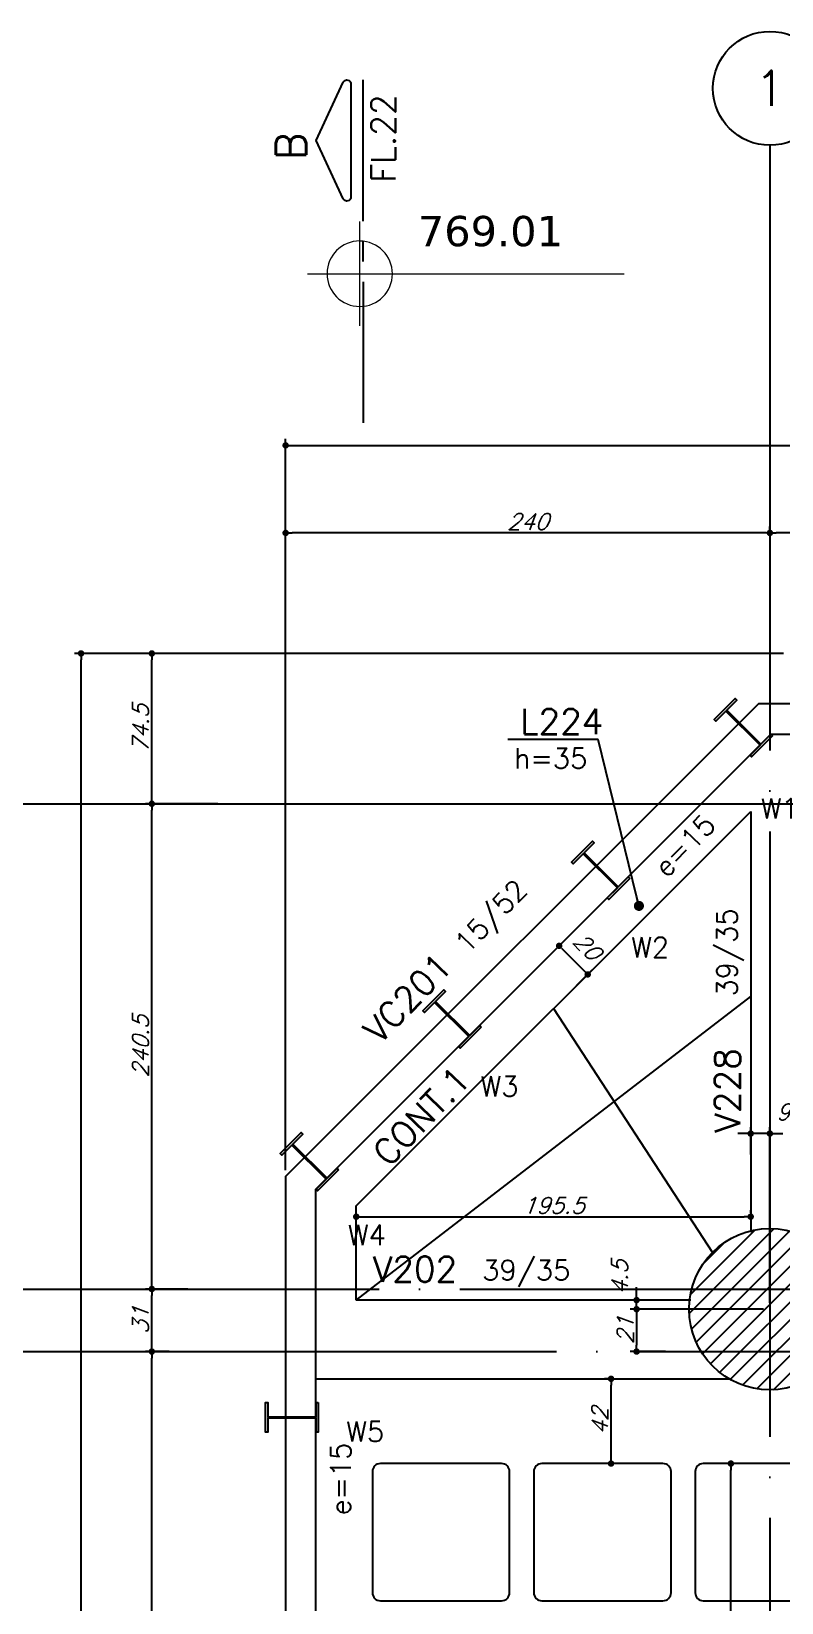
# Model space of a CAD drawing. Extents: x -4172 to 5483, y -2094 to 2406.
# Drawn here: x -3666 to -3294, y 1219 to 1998 of the extents above; entities that cross this region are included whole.
import ezdxf
from ezdxf import colors
from ezdxf.entities.mleader import LeaderData, LeaderLine
from ezdxf.enums import TextEntityAlignment as Align
from ezdxf.math import Vec2, Vec3

# ---------------------------------------------------------------- set-up
doc = ezdxf.new("R2010")
doc.units = 0
doc.header["$LTSCALE"] = 50
doc.header["$MEASUREMENT"] = 0
doc.linetypes.add('EIXO', pattern=[6.8, 6, -0.4, 0, -0.4])
doc.layers.get('0').update_dxf_attribs({"linetype": 'CONTINUOUS'})
doc.layers.get('DEFPOINTS').update_dxf_attribs({"linetype": 'CONTINUOUS'})
for name, color, linetype in [('251', 5, 'CONTINUOUS'), ('F-AUX-RED', 1, 'CONTINUOUS'), ('F-CORTE-INDICAÇÃO', 4, 'CONTINUOUS'), ('F-COTAS', 106, 'CONTINUOUS'), ('F-CUBETA', 1, 'CONTINUOUS'), ('F-EIXO', 12, 'EIXO'), ('F-LAJES-DIM', 2, 'CONTINUOUS'), ('F-LAJES-NOME', 4, 'CONTINUOUS'), ('F-PARC-DIM', 2, 'CONTINUOUS'), ('F-PARC-NOME', 4, 'CONTINUOUS'), ('F-PERFIL - W310x52', 4, 'CONTINUOUS'), ('F-PERFIL- W250x38.5', 4, 'CONTINUOUS'), ('F-PILARES-HACH', 174, 'CONTINUOUS'), ('F-PILARES-NOME', 170, 'CONTINUOUS'), ('F-PILARES-S', 170, 'CONTINUOUS'), ('F-TEXTO', 6, 'CONTINUOUS'), ('F-VIGAS', 3, 'CONTINUOUS'), ('F-VIGAS-DIM', 2, 'CONTINUOUS'), ('F-VIGAS-NOME', 4, 'CONTINUOUS'), ('F-VÃO', 1, 'CONTINUOUS')]:
    doc.layers.add(name, color=color, linetype=linetype)
doc.layers.add('A-ANNO-NOTE', color=253, linetype='CONTINUOUS', lineweight=9)
doc.styles.add('CP-TEXT-INCL', font='romans.shx', dxfattribs={"oblique": 20})
doc.styles.add('MCP', font='romans.shx')
doc.styles.add('ROMANS', font='romans.shx')
doc.styles.get("Standard").update_dxf_attribs({"font": 'ROMANS.SHX'})
doc.styles.add('Verdana_3', font='verdana.ttf', dxfattribs={"height": 20})
doc.dimstyles.new('CP-COTAS-50', dxfattribs={"dimscale": 0.64, "dimtxt": 12.5, "dimasz": 5, "dimexe": 5, "dimexo": 5, "dimgap": 2.5, "dimtad": 1, "dimdec": 1, "dimdsep": 46, "dimtxsty": 'CP-TEXT-INCL', "dimblk1": 'DOT', "dimblk2": 'DOT', "dimsah": 1, "dimcen": 9, "dimclrd": 256, "dimclre": 256, "dimclrt": 256, "dimadec": 0, "dimazin": 0, "dimtfac": 1, "dimtdec": 1, "dimtmove": 2, "dimatfit": 3, "dimldrblk": 'DOT', "dimfxl": 0, "dimtolj": 1, "dimarcsym": 0})

# ---------------------------------------------------------------- blocks, each defined once
blk = doc.blocks.new('_VAONER063650636500869008690')
at = {"layer": '251', "color": 1}
for p, q in [((30, 34), (-30, 34)), ((-34, 30), (-34, -30)), ((34, -30), (34, 30)), ((-30, -34), (30, -34))]:
    blk.add_line(p, q, dxfattribs=at)
for centre, start, end in [((-30, 30), 90, 180), ((30, 30), 0, 90), ((-30, -30), 180, 270), ((30, -30), 270, 0)]:
    blk.add_arc(centre, 4, start, end, dxfattribs=at)
blk = doc.blocks.new('*U43')
at = {"layer": 'F-EIXO'}
blk.add_line((0, 0), (7397, 0), dxfattribs=at)
at = {"layer": 'F-TEXTO', "style": 'ROMANS'}
blk.add_attdef('EIXO', text='', height=17.5, dxfattribs=at).set_placement((-28.2072, 0), align=Align.MIDDLE_CENTER)
blk = doc.blocks.new('*U44')
at = {"layer": 'F-EIXO'}
blk.add_line((0, 0), (7484.954, 0), dxfattribs=at)
at = {"layer": 'F-TEXTO', "style": 'ROMANS'}
blk.add_attdef('EIXO', text='', height=17.5, dxfattribs=at).set_placement((-28.2072, 0), align=Align.MIDDLE_CENTER)
blk = doc.blocks.new('*U48')
at = {"layer": 'F-EIXO'}
blk.add_line((0, 0), (0, -3477.88), dxfattribs=at)
at = {"layer": 'F-EIXO', "color": 2, "linetype": 'Continuous'}
blk.add_circle((0, 28.21), 28.21, dxfattribs=at)
at = {"layer": 'F-TEXTO', "style": 'ROMANS'}
blk.add_attdef('EIXO', text='', height=17.5, rotation=360, dxfattribs=at).set_placement((0, 28.21), align=Align.MIDDLE_CENTER)
blk = doc.blocks.new('*U40')
at = {"layer": 'F-EIXO'}
blk.add_line((0, 0), (7378.18, 0), dxfattribs=at)
at = {"layer": 'F-TEXTO', "style": 'ROMANS'}
blk.add_attdef('EIXO', text='', height=17.5, dxfattribs=at).set_placement((-28.21, 0), align=Align.MIDDLE_CENTER)
blk = doc.blocks.new('_DOT')
at = {"color": 0, "linetype": 'ByBlock'}
blk.add_line((-0.5, 0), (-1, 0), dxfattribs=at)
at = {"color": 0, "linetype": 'ByBlock', "const_width": 0.5}
blk.add_lwpolyline([(-0.25, 0, 1), (0.25, 0, 1)], format="xyb", close=True, dxfattribs=at)
blk = doc.blocks.new('*D90')
at = {"layer": 'DEFPOINTS', "color": 0, "linetype": 'Continuous', "transparency": 16777216}
for p in [(3284.5, 1792.61), (3284.5, 1699.5), (-3540, 1430.2)]:
    blk.add_point(p, dxfattribs=at)
at = {"layer": 'F-COTAS', "linetype": 'Continuous', "lineweight": -2, "transparency": 16777216}
for p, q in [((-3540, 1433.4), (-3540, 1795.81)), ((-3536.8, 1792.61), (3281.3, 1792.61)), ((3284.5, 1702.7), (3284.5, 1795.81))]:
    blk.add_line(p, q, dxfattribs=at)
at = {"layer": 'F-COTAS', "linetype": 'Continuous', "lineweight": -2, "transparency": 16777216, "xscale": 3.2, "yscale": 3.2, "zscale": 3.2, "rotation": 180}
blk.add_blockref('_DOT', (-3540, 1792.61), dxfattribs=at)
at = {"layer": 'F-COTAS', "linetype": 'Continuous', "lineweight": -2, "transparency": 16777216, "xscale": 3.2, "yscale": 3.2, "zscale": 3.2}
blk.add_blockref('_DOT', (3284.5, 1792.61), dxfattribs=at)
at = {"layer": 'F-COTAS', "linetype": 'Continuous', "transparency": 16777216, "insert": (-127.75, 1798.21), "char_height": 8, "attachment_point": 5, "style": 'CP-TEXT-INCL'}
blk.add_mtext('\\A1;6824.5', dxfattribs=at)
blk = doc.blocks.new('*D110')
at = {"layer": 'DEFPOINTS', "color": 0, "linetype": 'Continuous', "transparency": 16777216}
for p in [(-3300, 1749.22), (-3300, 1745.22), (-2620, 1745.22)]:
    blk.add_point(p, dxfattribs=at)
at = {"layer": 'F-COTAS', "linetype": 'Continuous', "lineweight": -2, "transparency": 16777216}
for p, q in [((-3300, 1748.42), (-3300, 1752.42)), ((-2620, 1748.42), (-2620, 1752.42)), ((-2623.2, 1749.22), (-3296.8, 1749.22))]:
    blk.add_line(p, q, dxfattribs=at)
at = {"layer": 'F-COTAS', "linetype": 'Continuous', "lineweight": -2, "transparency": 16777216, "xscale": 3.2, "yscale": 3.2, "zscale": 3.2, "rotation": 180}
blk.add_blockref('_DOT', (-3300, 1749.22), dxfattribs=at)
at = {"layer": 'F-COTAS', "linetype": 'Continuous', "lineweight": -2, "transparency": 16777216, "xscale": 3.2, "yscale": 3.2, "zscale": 3.2}
blk.add_blockref('_DOT', (-2620, 1749.22), dxfattribs=at)
at = {"layer": 'F-COTAS', "linetype": 'Continuous', "transparency": 16777216, "insert": (-2960, 1754.82), "char_height": 8, "attachment_point": 5, "style": 'CP-TEXT-INCL'}
blk.add_mtext('\\A1;680', dxfattribs=at)
blk = doc.blocks.new('*D111')
at = {"layer": 'DEFPOINTS', "color": 0, "linetype": 'Continuous', "transparency": 16777216}
for p in [(-3540, 1749.22), (-3300, 1745.22), (-3540, 1430.2)]:
    blk.add_point(p, dxfattribs=at)
at = {"layer": 'F-COTAS', "linetype": 'Continuous', "lineweight": -2, "transparency": 16777216}
for p, q in [((-3540, 1433.4), (-3540, 1752.42)), ((-3300, 1748.42), (-3300, 1752.42)), ((-3303.2, 1749.22), (-3536.8, 1749.22))]:
    blk.add_line(p, q, dxfattribs=at)
at = {"layer": 'F-COTAS', "linetype": 'Continuous', "lineweight": -2, "transparency": 16777216, "xscale": 3.2, "yscale": 3.2, "zscale": 3.2, "rotation": 180}
blk.add_blockref('_DOT', (-3540, 1749.22), dxfattribs=at)
at = {"layer": 'F-COTAS', "linetype": 'Continuous', "lineweight": -2, "transparency": 16777216, "xscale": 3.2, "yscale": 3.2, "zscale": 3.2}
blk.add_blockref('_DOT', (-3300, 1749.22), dxfattribs=at)
at = {"layer": 'F-COTAS', "linetype": 'Continuous', "transparency": 16777216, "insert": (-3420, 1754.82), "char_height": 8, "attachment_point": 5, "style": 'CP-TEXT-INCL'}
blk.add_mtext('\\A1;240', dxfattribs=at)
blk = doc.blocks.new('*D112')
at = {"layer": 'DEFPOINTS', "color": 0, "linetype": 'Continuous', "transparency": 16777216}
for p in [(-3641.38, 1689.5), (-3290, 1689.5), (-3540, -934.5)]:
    blk.add_point(p, dxfattribs=at)
at = {"layer": 'F-COTAS', "linetype": 'Continuous', "lineweight": -2, "transparency": 16777216}
for p, q in [((-3293.2, 1689.5), (-3644.58, 1689.5)), ((-3641.38, -931.3), (-3641.38, 1686.3)), ((-3543.2, -934.5), (-3644.58, -934.5))]:
    blk.add_line(p, q, dxfattribs=at)
at = {"layer": 'F-COTAS', "linetype": 'Continuous', "lineweight": -2, "transparency": 16777216, "xscale": 3.2, "yscale": 3.2, "zscale": 3.2}
for p, rotation in [((-3641.38, 1689.5), 90), ((-3641.38, -934.5), 270)]:
    blk.add_blockref('_DOT', p, dxfattribs=dict(at, rotation=rotation))
at = {"layer": 'F-COTAS', "linetype": 'Continuous', "transparency": 16777216, "insert": (-3646.98, 377.5), "char_height": 8, "attachment_point": 5, "rotation": 90, "style": 'CP-TEXT-INCL'}
blk.add_mtext('\\A1;2624', dxfattribs=at)
blk = doc.blocks.new('*D121')
at = {"layer": 'DEFPOINTS', "color": 0, "linetype": 'Continuous', "transparency": 16777216}
for p in [(-3606.31, 1343.5), (-3594.53, 1343.5), (-3585.34, 874)]:
    blk.add_point(p, dxfattribs=at)
at = {"layer": 'F-COTAS', "linetype": 'Continuous', "lineweight": -2, "transparency": 16777216}
for p, q in [((-3597.73, 1343.5), (-3609.51, 1343.5)), ((-3606.31, 877.2), (-3606.31, 1340.3)), ((-3588.54, 874), (-3609.51, 874))]:
    blk.add_line(p, q, dxfattribs=at)
at = {"layer": 'F-COTAS', "linetype": 'Continuous', "lineweight": -2, "transparency": 16777216, "xscale": 3.2, "yscale": 3.2, "zscale": 3.2}
for p, rotation in [((-3606.31, 1343.5), 90), ((-3606.31, 874), 270)]:
    blk.add_blockref('_DOT', p, dxfattribs=dict(at, rotation=rotation))
at = {"layer": 'F-COTAS', "linetype": 'Continuous', "transparency": 16777216, "insert": (-3611.91, 1108.75), "char_height": 8, "attachment_point": 5, "rotation": 90, "style": 'CP-TEXT-INCL'}
blk.add_mtext('\\A1;469.5', dxfattribs=at)
blk = doc.blocks.new('*D122')
at = {"layer": 'DEFPOINTS', "color": 0, "linetype": 'Continuous', "transparency": 16777216}
for p in [(-3606.31, 1374.5), (-3585.34, 1374.5), (-3594.53, 1343.5)]:
    blk.add_point(p, dxfattribs=at)
at = {"layer": 'F-COTAS', "linetype": 'Continuous', "lineweight": -2, "transparency": 16777216}
for p, q in [((-3588.54, 1374.5), (-3609.51, 1374.5)), ((-3606.31, 1346.7), (-3606.31, 1371.3)), ((-3597.73, 1343.5), (-3609.51, 1343.5))]:
    blk.add_line(p, q, dxfattribs=at)
at = {"layer": 'F-COTAS', "linetype": 'Continuous', "lineweight": -2, "transparency": 16777216, "xscale": 3.2, "yscale": 3.2, "zscale": 3.2}
for p, rotation in [((-3606.31, 1374.5), 90), ((-3606.31, 1343.5), 270)]:
    blk.add_blockref('_DOT', p, dxfattribs=dict(at, rotation=rotation))
at = {"layer": 'F-COTAS', "linetype": 'Continuous', "transparency": 16777216, "insert": (-3611.91, 1359), "char_height": 8, "attachment_point": 5, "rotation": 90, "style": 'CP-TEXT-INCL'}
blk.add_mtext('\\A1;31', dxfattribs=at)
blk = doc.blocks.new('*D123')
at = {"layer": 'DEFPOINTS', "color": 0, "linetype": 'Continuous', "transparency": 16777216}
for p in [(-3606.31, 1615), (-3570.41, 1615), (-3585.34, 1374.5)]:
    blk.add_point(p, dxfattribs=at)
at = {"layer": 'F-COTAS', "linetype": 'Continuous', "lineweight": -2, "transparency": 16777216}
for p, q in [((-3573.61, 1615), (-3609.51, 1615)), ((-3606.31, 1377.7), (-3606.31, 1611.8)), ((-3588.54, 1374.5), (-3609.51, 1374.5))]:
    blk.add_line(p, q, dxfattribs=at)
at = {"layer": 'F-COTAS', "linetype": 'Continuous', "lineweight": -2, "transparency": 16777216, "xscale": 3.2, "yscale": 3.2, "zscale": 3.2}
for p, rotation in [((-3606.31, 1615), 90), ((-3606.31, 1374.5), 270)]:
    blk.add_blockref('_DOT', p, dxfattribs=dict(at, rotation=rotation))
at = {"layer": 'F-COTAS', "linetype": 'Continuous', "transparency": 16777216, "insert": (-3611.91, 1494.75), "char_height": 8, "attachment_point": 5, "rotation": 90, "style": 'CP-TEXT-INCL'}
blk.add_mtext('\\A1;240.5', dxfattribs=at)
blk = doc.blocks.new('*D124')
at = {"layer": 'DEFPOINTS', "color": 0, "linetype": 'Continuous', "transparency": 16777216}
for p in [(-3606.31, 1689.5), (-3290, 1689.5), (-3570.41, 1615)]:
    blk.add_point(p, dxfattribs=at)
at = {"layer": 'F-COTAS', "linetype": 'Continuous', "lineweight": -2, "transparency": 16777216}
for p, q in [((-3293.2, 1689.5), (-3609.51, 1689.5)), ((-3606.31, 1618.2), (-3606.31, 1686.3)), ((-3573.61, 1615), (-3609.51, 1615))]:
    blk.add_line(p, q, dxfattribs=at)
at = {"layer": 'F-COTAS', "linetype": 'Continuous', "lineweight": -2, "transparency": 16777216, "xscale": 3.2, "yscale": 3.2, "zscale": 3.2}
for p, rotation in [((-3606.31, 1689.5), 90), ((-3606.31, 1615), 270)]:
    blk.add_blockref('_DOT', p, dxfattribs=dict(at, rotation=rotation))
at = {"layer": 'F-COTAS', "linetype": 'Continuous', "transparency": 16777216, "insert": (-3611.91, 1652.25), "char_height": 8, "attachment_point": 5, "rotation": 90, "style": 'CP-TEXT-INCL'}
blk.add_mtext('\\A1;74.5', dxfattribs=at)
blk = doc.blocks.new('*U129')
at = {"layer": 'F-CORTE-INDICAÇÃO'}
for p, q in [((70, 0), (0, 0)), ((80, 0), (90, 0)), ((100, 0), (170, 0))]:
    blk.add_line(p, q, dxfattribs=at)
blk.add_lwpolyline([(112, 6, -0.802585), (111.15, 9.81), (140, 23.26), (168.85, 9.81, -0.802585), (168, 6)], format="xyb", close=True, dxfattribs=at)
at = {"layer": 'F-CORTE-INDICAÇÃO', "style": 'ROMANS'}
blk.add_attdef('CORTE', text='', height=15, dxfattribs=at).set_placement((140, 35.76), align=Align.MIDDLE_CENTER)
at = {"layer": 'F-CORTE-INDICAÇÃO', "color": 2, "style": 'ROMANS'}
blk.add_attdef('FOLHA', text='', height=12, dxfattribs=at).set_placement((80.46, -10), align=Align.MIDDLE_CENTER)
blk = doc.blocks.new('*D321')
at = {"layer": 'DEFPOINTS', "color": 0, "linetype": 'Continuous', "transparency": 16777216}
for p in [(-3319.32, 1288), (-3317.51, 1288), (-3317.51, 580)]:
    blk.add_point(p, dxfattribs=at)
at = {"layer": 'F-COTAS', "linetype": 'Continuous', "lineweight": -2, "transparency": 16777216}
for p, q in [((-3320.71, 1288), (-3322.52, 1288)), ((-3319.32, 583.2), (-3319.32, 1284.8)), ((-3320.71, 580), (-3322.52, 580))]:
    blk.add_line(p, q, dxfattribs=at)
at = {"layer": 'F-COTAS', "linetype": 'Continuous', "lineweight": -2, "transparency": 16777216, "xscale": 3.2, "yscale": 3.2, "zscale": 3.2}
for p, rotation in [((-3319.32, 1288), 90), ((-3319.32, 580), 270)]:
    blk.add_blockref('_DOT', p, dxfattribs=dict(at, rotation=rotation))
at = {"layer": 'F-COTAS', "linetype": 'Continuous', "transparency": 16777216, "insert": (-3324.92, 934), "char_height": 8, "attachment_point": 5, "rotation": 90, "style": 'CP-TEXT-INCL'}
blk.add_mtext('\\A1;708', dxfattribs=at)
blk = doc.blocks.new('*D322')
at = {"layer": 'DEFPOINTS', "color": 0, "linetype": 'Continuous', "transparency": 16777216}
for p in [(-3378.71, 1330), (-3374.64, 1330), (-3374.64, 1288)]:
    blk.add_point(p, dxfattribs=at)
at = {"layer": 'F-COTAS', "linetype": 'Continuous', "lineweight": -2, "transparency": 16777216}
for p, q in [((-3377.84, 1330), (-3381.91, 1330)), ((-3378.71, 1291.2), (-3378.71, 1326.8)), ((-3377.84, 1288), (-3381.91, 1288))]:
    blk.add_line(p, q, dxfattribs=at)
at = {"layer": 'F-COTAS', "linetype": 'Continuous', "lineweight": -2, "transparency": 16777216, "xscale": 3.2, "yscale": 3.2, "zscale": 3.2}
for p, rotation in [((-3378.71, 1330), 90), ((-3378.71, 1288), 270)]:
    blk.add_blockref('_DOT', p, dxfattribs=dict(at, rotation=rotation))
at = {"layer": 'F-COTAS', "linetype": 'Continuous', "transparency": 16777216, "insert": (-3384.31, 1309), "char_height": 8, "attachment_point": 5, "rotation": 90, "style": 'CP-TEXT-INCL'}
blk.add_mtext('\\A1;42', dxfattribs=at)
blk = doc.blocks.new('*D323')
at = {"layer": 'DEFPOINTS', "color": 0, "linetype": 'Continuous', "transparency": 16777216}
for p in [(-3309.5, 1410.34), (-3309.5, 1408.98), (-3505, 1396.73)]:
    blk.add_point(p, dxfattribs=at)
at = {"layer": 'F-COTAS', "linetype": 'Continuous', "lineweight": -2, "transparency": 16777216}
for p, q in [((-3505, 1399.93), (-3505, 1413.54)), ((-3501.8, 1410.34), (-3312.7, 1410.34)), ((-3309.5, 1412.18), (-3309.5, 1413.54))]:
    blk.add_line(p, q, dxfattribs=at)
at = {"layer": 'F-COTAS', "linetype": 'Continuous', "lineweight": -2, "transparency": 16777216, "xscale": 3.2, "yscale": 3.2, "zscale": 3.2, "rotation": 180}
blk.add_blockref('_DOT', (-3505, 1410.34), dxfattribs=at)
at = {"layer": 'F-COTAS', "linetype": 'Continuous', "lineweight": -2, "transparency": 16777216, "xscale": 3.2, "yscale": 3.2, "zscale": 3.2}
blk.add_blockref('_DOT', (-3309.5, 1410.34), dxfattribs=at)
at = {"layer": 'F-COTAS', "linetype": 'Continuous', "transparency": 16777216, "insert": (-3407.25, 1415.94), "char_height": 8, "attachment_point": 5, "style": 'CP-TEXT-INCL'}
blk.add_mtext('\\A1;195.5', dxfattribs=at)
blk = doc.blocks.new('*D324')
at = {"layer": 'DEFPOINTS', "color": 0, "linetype": 'Continuous', "transparency": 16777216}
for p in [(-3309.5, 1451.54), (-3309.5, 1438.03), (-3300, 1364.5)]:
    blk.add_point(p, dxfattribs=at)
at = {"layer": 'F-COTAS', "linetype": 'Continuous', "lineweight": -2, "transparency": 16777216}
for p, q in [((-3312.7, 1451.54), (-3315.9, 1451.54)), ((-3309.5, 1441.23), (-3309.5, 1454.74)), ((-3300, 1451.54), (-3309.5, 1451.54)), ((-3300, 1367.7), (-3300, 1454.74)), ((-3296.8, 1451.54), (-3293.6, 1451.54))]:
    blk.add_line(p, q, dxfattribs=at)
at = {"layer": 'F-COTAS', "linetype": 'Continuous', "lineweight": -2, "transparency": 16777216, "xscale": 3.2, "yscale": 3.2, "zscale": 3.2}
blk.add_blockref('_DOT', (-3309.5, 1451.54), dxfattribs=at)
at = {"layer": 'F-COTAS', "linetype": 'Continuous', "lineweight": -2, "transparency": 16777216, "xscale": 3.2, "yscale": 3.2, "zscale": 3.2, "rotation": 180}
blk.add_blockref('_DOT', (-3300, 1451.54), dxfattribs=at)
at = {"layer": 'F-COTAS', "linetype": 'Continuous', "transparency": 16777216, "insert": (-3288.3, 1462.25), "char_height": 8, "attachment_point": 5, "style": 'CP-TEXT-INCL'}
blk.add_mtext('\\A1;9.5', dxfattribs=at)
blk = doc.blocks.new('*D325')
at = {"layer": 'DEFPOINTS', "color": 0, "linetype": 'Continuous', "transparency": 16777216}
for p in [(-3300, 1364.5), (-3366.06, 1343.5), (-3348.59, 1343.5)]:
    blk.add_point(p, dxfattribs=at)
at = {"layer": 'F-COTAS', "linetype": 'Continuous', "lineweight": -2, "transparency": 16777216}
for p, q in [((-3303.2, 1364.5), (-3369.26, 1364.5)), ((-3366.06, 1361.3), (-3366.06, 1346.7)), ((-3351.79, 1343.5), (-3369.26, 1343.5))]:
    blk.add_line(p, q, dxfattribs=at)
at = {"layer": 'F-COTAS', "linetype": 'Continuous', "lineweight": -2, "transparency": 16777216, "xscale": 3.2, "yscale": 3.2, "zscale": 3.2}
for p, rotation in [((-3366.06, 1364.5), 90), ((-3366.06, 1343.5), 270)]:
    blk.add_blockref('_DOT', p, dxfattribs=dict(at, rotation=rotation))
at = {"layer": 'F-COTAS', "linetype": 'Continuous', "transparency": 16777216, "insert": (-3371.66, 1354), "char_height": 8, "attachment_point": 5, "rotation": 90, "style": 'CP-TEXT-INCL'}
blk.add_mtext('\\A1;21', dxfattribs=at)
blk = doc.blocks.new('*D326')
at = {"layer": 'DEFPOINTS', "color": 0, "linetype": 'Continuous', "transparency": 16777216}
for p in [(-3366.06, 1369), (-3356.52, 1369), (-3356.52, 1364.5)]:
    blk.add_point(p, dxfattribs=at)
at = {"layer": 'F-COTAS', "linetype": 'Continuous', "lineweight": -2, "transparency": 16777216}
for p, q in [((-3366.06, 1372.2), (-3366.06, 1375.4)), ((-3359.72, 1369), (-3369.26, 1369)), ((-3359.72, 1364.5), (-3369.26, 1364.5)), ((-3366.06, 1364.5), (-3366.06, 1369)), ((-3366.06, 1361.3), (-3366.06, 1358.1))]:
    blk.add_line(p, q, dxfattribs=at)
at = {"layer": 'F-COTAS', "linetype": 'Continuous', "lineweight": -2, "transparency": 16777216, "xscale": 3.2, "yscale": 3.2, "zscale": 3.2}
for p, rotation in [((-3366.06, 1369), 270), ((-3366.06, 1364.5), 90)]:
    blk.add_blockref('_DOT', p, dxfattribs=dict(at, rotation=rotation))
at = {"layer": 'F-COTAS', "linetype": 'Continuous', "transparency": 16777216, "insert": (-3374.46, 1380.24), "char_height": 8, "attachment_point": 5, "rotation": 90, "style": 'CP-TEXT-INCL'}
blk.add_mtext('\\A1;4.5', dxfattribs=at)
blk = doc.blocks.new('*D428')
at = {"layer": 'DEFPOINTS', "color": 0, "linetype": 'Continuous', "transparency": 16777216}
for p in [(-3412.24, 1536.74), (-3390.28, 1530.42), (-3398.1, 1522.6)]:
    blk.add_point(p, dxfattribs=at)
at = {"layer": 'F-COTAS', "linetype": 'Continuous', "lineweight": -2, "transparency": 16777216}
for p, q in [((-3409.98, 1539.01), (-3402.16, 1546.82)), ((-3402.16, 1542.3), (-3392.55, 1532.68)), ((-3395.84, 1524.86), (-3388.02, 1532.68))]:
    blk.add_line(p, q, dxfattribs=at)
at = {"layer": 'F-COTAS', "linetype": 'Continuous', "lineweight": -2, "transparency": 16777216, "xscale": 3.2, "yscale": 3.2, "zscale": 3.2}
for p, rotation in [((-3404.43, 1544.56), 134.9999999999991), ((-3390.28, 1530.42), 314.9999999999991)]:
    blk.add_blockref('_DOT', p, dxfattribs=dict(at, rotation=rotation))
at = {"layer": 'F-COTAS', "linetype": 'Continuous', "transparency": 16777216, "insert": (-3390.57, 1544.28), "char_height": 8, "attachment_point": 5, "rotation": 315, "style": 'CP-TEXT-INCL'}
blk.add_mtext('\\A1;20', dxfattribs=at)
blk = doc.blocks.new('LGN-COTA - LGN-COTA-475391-Térreo')
at = {"layer": 'A-ANNO-NOTE'}
for p, q in [((-0.0093, -0.2377), (-0.0093, 0.2798)), ((-0.268, 0.021), (1.3015, 0.021))]:
    blk.add_line(p, q, dxfattribs=at)
for centre, start, end in [((-0.0093, 0.0221), 90, 180), ((-0.0093, 0.021), 360, 90), ((-0.0093, 0.021), 180, 270), ((-0.0093, 0.021), 270, 0)]:
    blk.add_arc(centre, 0.162, start, end, dxfattribs=at)
blk = doc.blocks.new('zw$7512')
at = {"layer": 'A-ANNO-NOTE', "xscale": 100, "yscale": 100, "zscale": 100}
blk.add_blockref('LGN-COTA - LGN-COTA-475391-Térreo', (-3302.82, 1661.55), dxfattribs=at)
at = {"layer": 'A-ANNO-NOTE', "style": 'Verdana_3'}
blk.add_text('769.01', height=15, dxfattribs=at).set_placement((-3275.01, 1677.34))
blk = doc.blocks.new('A$C44D756D9')
at = {"layer": 'F-PERFIL- W250x38.5', "linetype": 'Continuous'}
for p, q in [((-2.58, 167.26), (7.81, 177.65)), ((3.17, 171.43), (-1.79, 166.47)), ((20.11, 154.49), (3.17, 171.43)), ((8.6, 176.86), (3.64, 171.9)), ((3.64, 171.9), (20.58, 154.96)), ((7.81, 177.65), (8.6, 176.86)), ((-1.79, 166.47), (-2.58, 167.26)), ((26.34, 159.13), (15.94, 148.73)), ((20.58, 154.96), (25.55, 159.92)), ((25.55, 159.92), (26.34, 159.13)), ((15.15, 149.53), (20.11, 154.49)), ((15.94, 148.73), (15.15, 149.53)), ((-73.29, 96.55), (-62.9, 106.94)), ((-62.11, 106.15), (-67.07, 101.19)), ((-62.9, 106.94), (-62.11, 106.15)), ((-72.5, 95.76), (-73.29, 96.55)), ((-67.54, 100.72), (-72.5, 95.76)), ((-50.6, 83.78), (-67.54, 100.72)), ((-67.07, 101.19), (-50.13, 84.25)), ((-44.37, 88.42), (-54.77, 78.02)), ((-50.13, 84.25), (-45.17, 89.21)), ((-45.17, 89.21), (-44.37, 88.42)), ((-55.56, 78.81), (-50.6, 83.78)), ((-54.77, 78.02), (-55.56, 78.81)), ((-146.94, 22.9), (-136.55, 33.29)), ((-135.76, 32.5), (-140.72, 27.54)), ((-136.55, 33.29), (-135.76, 32.5)), ((-141.19, 27.07), (-146.15, 22.11)), ((-124.25, 10.13), (-141.19, 27.07)), ((-140.72, 27.54), (-123.78, 10.6)), ((-146.15, 22.11), (-146.94, 22.9)), ((-129.21, 5.17), (-124.25, 10.13)), ((-118.02, 14.77), (-128.42, 4.37)), ((-123.78, 10.6), (-118.81, 15.56)), ((-118.81, 15.56), (-118.02, 14.77)), ((-128.42, 4.37), (-129.21, 5.17)), ((-217.65, -47.81), (-207.26, -37.42)), ((-206.47, -38.21), (-211.43, -43.17)), ((-207.26, -37.42), (-206.47, -38.21)), ((-211.9, -43.64), (-216.86, -48.6)), ((-194.96, -60.58), (-211.9, -43.64)), ((-211.43, -43.17), (-194.49, -60.11)), ((-216.86, -48.6), (-217.65, -47.81)), ((-199.92, -65.55), (-194.96, -60.58)), ((-188.73, -55.94), (-199.13, -66.34)), ((-194.49, -60.11), (-189.53, -55.15)), ((-189.53, -55.15), (-188.73, -55.94)), ((-199.13, -66.34), (-199.92, -65.55)), ((-225, -186), (-225, -171.3)), ((-225, -171.3), (-223.88, -171.3)), ((-223.88, -171.3), (-223.88, -178.32)), ((-199.92, -178.32), (-199.92, -171.3)), ((-199.92, -171.3), (-198.8, -171.3)), ((-198.8, -171.3), (-198.8, -186)), ((-223.88, -178.32), (-199.92, -178.32)), ((-199.92, -178.98), (-223.88, -178.98)), ((-223.88, -178.98), (-223.88, -186)), ((-199.92, -186), (-199.92, -178.98)), ((-223.88, -186), (-225, -186)), ((-198.8, -186), (-199.92, -186))]:
    blk.add_line(p, q, dxfattribs=at)
for points in [[(26.34, 159.13), (15.94, 148.73), (15.15, 149.53), (20.11, 154.49), (3.17, 171.43), (-1.79, 166.47), (-2.58, 167.26), (7.81, 177.65), (8.6, 176.86), (3.64, 171.9), (20.58, 154.96), (25.55, 159.92)], [(-44.37, 88.42), (-54.77, 78.02), (-55.56, 78.81), (-50.6, 83.78), (-67.54, 100.72), (-72.5, 95.76), (-73.29, 96.55), (-62.9, 106.94), (-62.11, 106.15), (-67.07, 101.19), (-50.13, 84.25), (-45.17, 89.21)], [(-118.02, 14.77), (-128.42, 4.37), (-129.21, 5.17), (-124.25, 10.13), (-141.19, 27.07), (-146.15, 22.11), (-146.94, 22.9), (-136.55, 33.29), (-135.76, 32.5), (-140.72, 27.54), (-123.78, 10.6), (-118.81, 15.56)], [(-188.73, -55.94), (-199.13, -66.34), (-199.92, -65.55), (-194.96, -60.58), (-211.9, -43.64), (-216.86, -48.6), (-217.65, -47.81), (-207.26, -37.42), (-206.47, -38.21), (-211.43, -43.17), (-194.49, -60.11), (-189.53, -55.15)], [(-198.8, -171.3), (-198.8, -186), (-199.92, -186), (-199.92, -178.98), (-223.88, -178.98), (-223.88, -186), (-225, -186), (-225, -171.3), (-223.88, -171.3), (-223.88, -178.32), (-199.92, -178.32), (-199.92, -171.3)]]:
    blk.add_lwpolyline(points, close=True, dxfattribs=at)
at = {"layer": 'F-PILARES-NOME'}
for s, p in [('W1', (20.43, 118.15)), ('W2', (-43.79, 49.31)), ('W3', (-118.41, -19.53)), ('W4', (-184.2, -93.19)), ('W5', (-185, -190.64))]:
    blk.add_text(s, height=10, dxfattribs=at).set_placement(p)

msp = doc.modelspace()

# ---------------------------------------------------------------- hatches: boundary and pattern name
at = {"layer": 'F-PILARES-HACH', "linetype": 'Continuous'}
h = msp.add_hatch(dxfattribs=at)
h.set_pattern_fill('ANSI31', color=256, scale=50, style=0)
edge = h.paths.add_edge_path()
edge.add_arc((-3300, 1364.5), 40, 0, 360)

# ---------------------------------------------------------------- linework, layer by layer
at = {"layer": 'F-EIXO'}
msp.add_line((-3621.135, 1615), (3550.572, 1615), dxfattribs=at)
at = {"layer": 'F-PILARES-S', "linetype": 'Continuous'}
msp.add_circle((-3300, 1364.5), 40, dxfattribs=at)
at = {"layer": 'F-VIGAS', "linetype": 'Continuous'}
for p, q in [((-3505, 1415.703), (-3309.5, 1611.203)), ((-3505, 1369), (-3505, 1415.703))]:
    msp.add_line(p, q, dxfattribs=at)
at = {"layer": 'F-VIGAS'}
for points in [[(-3290, 1664.5), (-3305.701, 1664.5), (-3540, 1430.201), (-3540, -934.5), (-1249.5, -934.5), (-1249.5, -524.5)], [(-1264.5, -524.5), (-1264.5, -919.5), (-3525, -919.5), (-3525, 1423.988), (-3299.488, 1649.5), (-3290, 1649.5)], [(-3309.5, 1611.203), (-3309.5, 1519.5)], [(-3309.5, 1519.5), (-3309.5, 1402.61)], [(-3339.105, 1369), (-3505, 1369)], [(-3525, 1330), (-3318.982, 1330)]]:
    msp.add_lwpolyline(points, dxfattribs=at)
at = {"layer": 'F-VÃO'}
for p, q in [((-3505, 1369), (-3309.5, 1519.5)), ((-3407.25, 1513.453), (-3328.359, 1392.672))]:
    msp.add_line(p, q, dxfattribs=at)

# ---------------------------------------------------------------- block references
at = {"layer": 'A-ANNO-NOTE', "linetype": 'Continuous'}
msp.add_blockref('zw$7512', (-199.5, 214), dxfattribs=at)
at = {"layer": 'F-CORTE-INDICAÇÃO', "linetype": 'Continuous'}
ref = msp.add_blockref('*U129', (-3501.618, 1803.713), dxfattribs=dict(at, rotation=90))
ref.add_attrib('FOLHA', 'FL.22', dxfattribs={"color": 2, "height": 12, "rotation": 90, "style": 'ROMANS'}).set_placement((-3491.618, 1944.739), align=Align.MIDDLE_CENTER)
ref.add_attrib('CORTE', 'B', dxfattribs={"height": 15, "rotation": 90, "style": 'ROMANS'}).set_placement((-3537.381, 1940.855), align=Align.MIDDLE_CENTER)
at = {"layer": 'F-CUBETA'}
for p in [(-3463, 1254), (-3383, 1254), (-3303, 1254)]:
    msp.add_blockref('_VAONER063650636500869008690', p, dxfattribs=at)
at = {"layer": 'F-EIXO', "linetype": 'Continuous'}
msp.add_blockref('*U48', (-3300, 1941.357), dxfattribs=at).add_auto_attribs({'EIXO': '1'})
for name, p in [('*U40', (-3705.761, 1615)), ('*U44', (-3793.715, 1374.5)), ('*U43', (-3705.761, 1343.5))]:
    msp.add_blockref(name, p, dxfattribs=at)
at = {"layer": 'F-PERFIL - W310x52'}
msp.add_blockref('A$C44D756D9', (-3325, 1489.5), dxfattribs=at)

# ---------------------------------------------------------------- texts
at = {"layer": 'F-LAJES-DIM', "linetype": 'Continuous', "style": 'MCP'}
msp.add_text('h=35', height=10, dxfattribs=at).set_placement((-3426.871, 1632.536))
at = {"layer": 'F-LAJES-NOME', "linetype": 'Continuous', "style": 'MCP'}
msp.add_text('L224', height=12.5, dxfattribs=at).set_placement((-3423.775, 1649.536))
at = {"layer": 'F-PARC-DIM', "style": 'MCP'}
for rotation, p in [(46, (-3351.138, 1577.868)), (90, (-3507.755, 1262.413))]:
    msp.add_text('e=15', height=10, rotation=rotation, dxfattribs=at).set_placement(p)
at = {"layer": 'F-PARC-NOME', "style": 'MCP'}
msp.add_text('CONT.1', height=12.5, rotation=46, dxfattribs=at).set_placement((-3488.881, 1434.529))
at = {"layer": 'F-VIGAS-DIM', "linetype": 'Continuous', "style": 'MCP'}
for s, rotation, p in [('15/52', 45.736741, (-3449.969, 1540.2)), ('39/35', 90, (-3316.242, 1519.441))]:
    msp.add_text(s, height=10, rotation=rotation, dxfattribs=at).set_placement(p)
msp.add_text('39/35', height=10, dxfattribs=at).set_placement((-3442.59, 1378.875))
at = {"layer": 'F-VIGAS-NOME', "linetype": 'Continuous', "style": 'MCP'}
for s, rotation, p in [('VC201', 45.736741, (-3493.591, 1495.441)), ('V228', 90, (-3314.798, 1452.043))]:
    msp.add_text(s, height=12.5, rotation=rotation, dxfattribs=at).set_placement(p)
msp.add_text('V202', height=12.5, dxfattribs=at).set_placement((-3496.749, 1378.099))

# ---------------------------------------------------------------- dimensions: what is measured, and where the dimension line sits
at = {"layer": 'F-COTAS', "linetype": 'Continuous'}
for base, p1, p2, picture, middle in [((3284.5, 1792.612), (-3540, 1430.201), (3284.5, 1699.5), '*D90', (-127.75, 1798.212)), ((-3540, 1749.22), (-3300, 1745.22), (-3540, 1430.201), '*D111', (-3420, 1754.82)), ((-3300, 1749.22), (-2620, 1745.22), (-3300, 1745.22), '*D110', (-2960, 1754.82))]:
    dim = msp.add_linear_dim(base=base, p1=p1, p2=p2, dimstyle='CP-COTAS-50', dxfattribs=at)
    dim.commit()
    dim.dimension.update_dxf_attribs({"geometry": picture, "text_midpoint": middle})
for base, p1, p2, picture, middle in [((-3641.383, 1689.5), (-3540, -934.5), (-3290, 1689.5), '*D112', (-3646.983, 377.5)), ((-3606.309, 1689.5), (-3570.405, 1615), (-3290, 1689.5), '*D124', (-3611.909, 1652.25)), ((-3606.309, 1615), (-3585.336, 1374.5), (-3570.405, 1615), '*D123', (-3611.909, 1494.75)), ((-3606.309, 1374.5), (-3594.528, 1343.5), (-3585.336, 1374.5), '*D122', (-3611.909, 1359)), ((-3606.309, 1343.5), (-3585.336, 874), (-3594.528, 1343.5), '*D121', (-3611.909, 1108.75))]:
    dim = msp.add_linear_dim(base=base, p1=p1, p2=p2, angle=90, dimstyle='CP-COTAS-50', dxfattribs=at)
    dim.commit()
    dim.dimension.update_dxf_attribs({"geometry": picture, "text_midpoint": middle})
dim = msp.add_aligned_dim(p1=(-3412.244, 1536.744), p2=(-3398.102, 1522.602), distance=11.055, dimstyle='CP-COTAS-50', override={"dimfxl": 7.5}, dxfattribs=at)
dim.commit()
dim.dimension.update_dxf_attribs({"geometry": '*D428', "text_midpoint": (-3390.568, 1544.278)})
dim = msp.add_linear_dim(base=(-3309.5, 1451.536), p1=(-3300, 1364.5), p2=(-3309.5, 1438.034), dimstyle='CP-COTAS-50', override={"dimfxl": 7.5}, dxfattribs=at)
dim.commit()
dim.dimension.update_dxf_attribs({"geometry": '*D324', "text_midpoint": (-3288.304, 1462.247), "dimtype": 160})
dim = msp.add_linear_dim(base=(-3309.5, 1410.339), p1=(-3505, 1396.733), p2=(-3309.5, 1408.979), dimstyle='CP-COTAS-50', override={"dimfxl": 7.5}, dxfattribs=at)
dim.commit()
dim.dimension.update_dxf_attribs({"geometry": '*D323', "text_midpoint": (-3407.25, 1415.939)})
dim = msp.add_linear_dim(base=(-3366.057, 1369), p1=(-3356.52, 1364.5), p2=(-3356.52, 1369), angle=90, dimstyle='CP-COTAS-50', override={"dimfxl": 7.5}, dxfattribs=at)
dim.commit()
dim.dimension.update_dxf_attribs({"geometry": '*D326', "text_midpoint": (-3374.459, 1380.243), "dimtype": 160})
for base, p1, p2, picture, middle in [((-3366.057, 1343.5), (-3300, 1364.5), (-3348.586, 1343.5), '*D325', (-3371.657, 1354)), ((-3378.715, 1330), (-3374.64, 1288), (-3374.64, 1330), '*D322', (-3384.315, 1309)), ((-3319.321, 1288), (-3317.512, 580), (-3317.512, 1288), '*D321', (-3324.921, 934))]:
    dim = msp.add_linear_dim(base=base, p1=p1, p2=p2, angle=90, dimstyle='CP-COTAS-50', override={"dimfxl": 7.5}, dxfattribs=at)
    dim.commit()
    dim.dimension.update_dxf_attribs({"geometry": picture, "text_midpoint": middle})

# ---------------------------------------------------------------- leaders
at = {"layer": 'F-AUX-RED', "linetype": 'Continuous'}
ml = msp.add_multileader_mtext('Standard', dxfattribs=at)
ml.set_content('', color=256)
ml.set_leader_properties()
ml.set_arrow_properties(name='DOT')
ml.build(insert=Vec2(0, 0))
ml.multileader.update_dxf_attribs({"text_right_attachment_type": 6, "dogleg_length": 0.36, "arrow_head_size": 5})
ctx = ml.context
ctx.base_point, ctx.char_height, ctx.arrow_head_size, ctx.landing_gap_size, ctx.plane_origin = Vec3(-3429.974, 1646.912), 0.18, 5, 0.09, Vec3(-3364.905, 1564.375)
ctx.right_attachment, ctx.text_align_type = 6, 2
notes = []
notes.append((ctx, [(0, (1, 1, 0), (-3385.037, 1646.822), (-1, 0), 44.757, [(0, [(-3364.905, 1564.375)], 0, [])])]))
ctx.mtext.insert, ctx.mtext.alignment, ctx.mtext.flow_direction = Vec3(-3429.884, 1647.002), 3, 5
for ctx, leaders in notes:
    for number, flags, end, landing, length, lines in leaders:
        leader = LeaderData()
        leader.index, (leader.has_last_leader_line, leader.has_dogleg_vector, leader.attachment_direction) = number, flags
        leader.last_leader_point, leader.dogleg_vector, leader.dogleg_length = Vec3(end), Vec3(landing), length
        for number, points, colour, breaks in lines:
            line = LeaderLine()
            line.index, line.vertices, line.color, line.breaks = number, Vec3.list(points), colors.encode_raw_color(colour), breaks
            leader.lines.append(line)
        ctx.leaders.append(leader)

doc.saveas('drawing.dxf')
